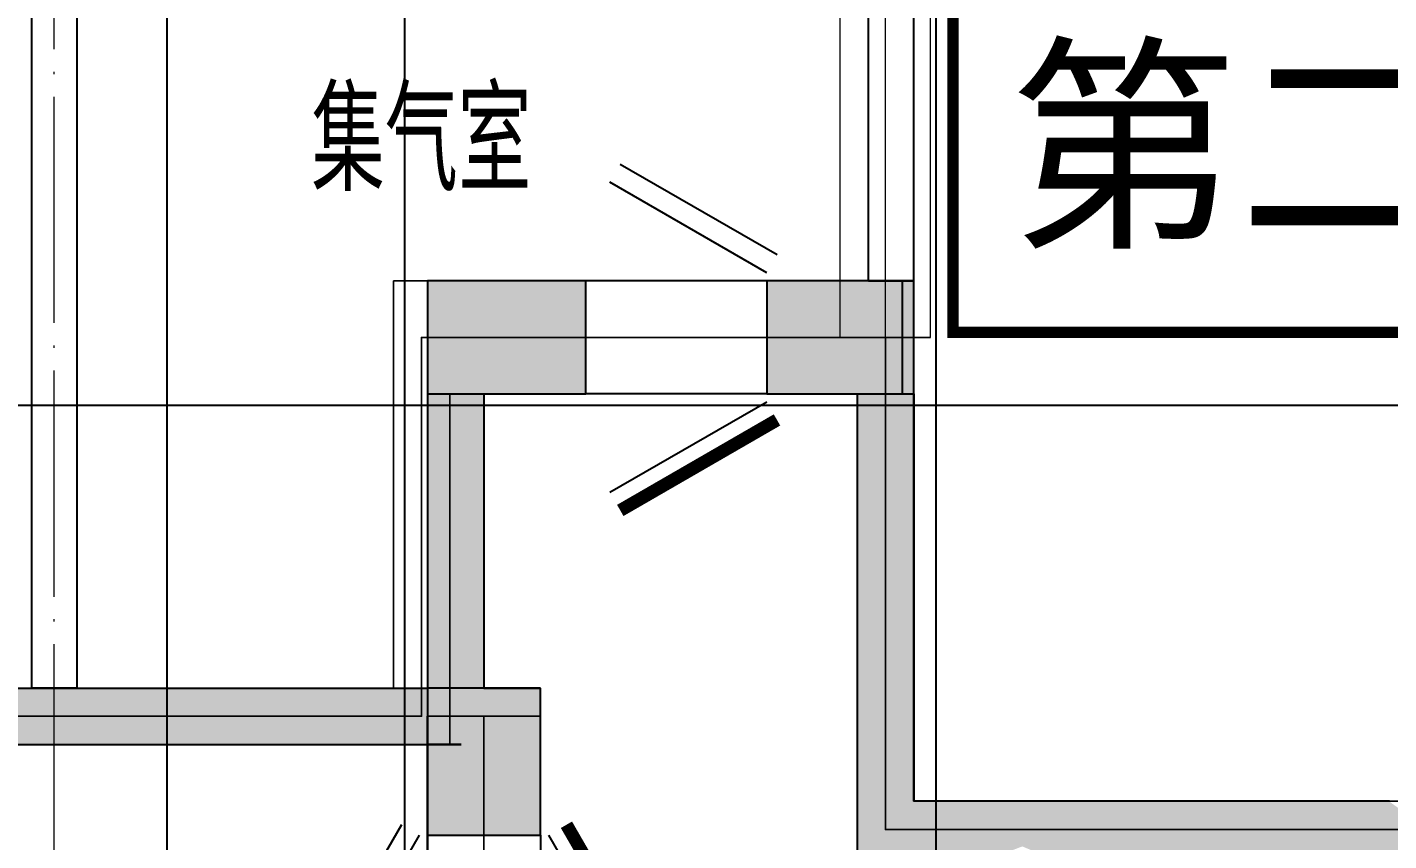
# Model space of a CAD drawing. Extents: x 369444 to 684549, y -549309 to 575337.
# Drawn here: x 559906 to 565925, y 460782 to 464378 of the extents above; entities that cross this region are included whole.
import ezdxf

# ---------------------------------------------------------------- set-up
doc = ezdxf.new("R2010")
doc.units = 0
doc.header["$LTSCALE"] = 1000
doc.header["$MEASUREMENT"] = 0
doc.linetypes.add('DOTE', pattern=[2.42, 2, -0.2, 0.02, -0.2])
for name, color, linetype, lineweight, true_color in [('-1-0-1', 7, 'Continuous', 0, 0xc0c0c0), ('-1-1-2', 7, 'Continuous', 0, 0xc0c0c0), ('-2-0-1', 1, 'Continuous', 0, 0xff0000), ('-2-1-2', 9, 'Continuous', 0, 0x808080), ('1-6-1', 7, 'Continuous', 0, 0x55ff55), ('1-6-2', 7, 'Continuous', 0, 0x55ff55), ('12-6-1', 4, 'Continuous', 0, 0x00ffff), ('12-6-2', 4, 'Continuous', 0, 0x00ffff)]:
    doc.layers.add(name, color=color, linetype=linetype, lineweight=lineweight, true_color=true_color)
for name, color, linetype in [('A-WALL-HATCH', 8, 'Continuous'), ('COLUMN', 9, 'Continuous'), ('DOTE', 1, 'Continuous'), ('PUB_HATCH', 8, 'Continuous'), ('WALL', 9, 'Continuous'), ('WINDOW', 4, 'Continuous'), ('防火分区线', 7, 'Continuous')]:
    doc.layers.add(name, color=color, linetype=linetype)
doc.layers.add('DOTE2', color=122, linetype='DOTE', lineweight=9)
doc.styles.add('-黑体', font='simhei.ttf')
doc.styles.add('_TCH_DIM', font='SIMPLEX', dxfattribs={"bigfont": 'GBCBIG'})

# ---------------------------------------------------------------- blocks, each defined once
blk = doc.blocks.new('$DorLib2D$00000196')
at = {"color": 0}
for p, q in [((-0.5, 0.3571), (0.366, 0.8571)), ((-0.5, -0.3571), (0.366, -0.8571)), ((-0.5571, -0.4561), (0.3089, -0.9561))]:
    blk.add_line(p, q, dxfattribs=at)
at = {"color": 0, "const_width": 0.0714}
blk.add_lwpolyline([(-0.5571, 0.4561), (0.3089, 0.9561)], dxfattribs=at)

msp = doc.modelspace()

# ---------------------------------------------------------------- hatches: boundary and pattern name
at = {"layer": 'A-WALL-HATCH'}
for points in [[(561674.6, 462757), (562374.6, 462757), (562374.6, 463257), (561674.6, 463257)], [(563174.6, 462757), (563824.6, 462757), (563824.6, 463257), (563174.6, 463257)], [(561674.6, 460807), (562174.6, 460807), (562174.6, 461457), (561674.6, 461457)]]:
    msp.add_hatch(color=256, dxfattribs=at).paths.add_polyline_path(points)
at = {"layer": 'PUB_HATCH'}
for points in [[(561924.6, 462757), (561674.6, 463257), (561674.6, 461457), (561807.9, 461373.6), (561924.6, 461457)], [(561924.6, 462757), (562374.6, 462757), (562374.6, 463257), (561674.6, 463257)], [(563724.6, 463257), (563174.6, 463257), (563174.6, 462757), (563574.6, 462757), (563704.6, 462857)], [(563774.6, 463257), (563724.6, 463257), (563704.6, 462857), (563824.6, 462757), (563774.6, 462757)], [(563704.6, 462857), (563574.6, 462757), (563574.6, 460707), (563824.6, 460957), (563824.6, 462757)], [(559474.6, 461457), (559724.6, 461207), (561824.6, 461207), (561807.9, 461373.6), (561674.6, 461457)], [(561674.6, 461207), (561674.6, 460807), (562174.6, 460807), (562174.6, 461457)], [(561807.9, 461373.6), (561824.6, 461207), (561674.6, 461207), (562174.6, 461457), (561924.6, 461457)], [(564304.6, 460757), (564324.6, 460957), (563824.6, 460957), (563574.6, 460707), (564174.6, 460707)], [(566204.6, 460757), (565924.6, 460957), (564324.6, 460957), (564304.6, 460757), (564424.6, 460707), (565924.6, 460707)]]:
    msp.add_hatch(color=256, dxfattribs=at).paths.add_polyline_path(points)

# ---------------------------------------------------------------- linework, layer by layer
at = {"layer": '-1-0-1', "color": 0}
for p in [(561649.3, 463007.2, -3600), (563699.3, 463007.2, -3600), (561649.3, 461332.2, -3600), (561924.3, 461332.2, -3600), (563699.3, 460832.2, -3600)]:
    msp.add_point(p, dxfattribs=at)
at = {"layer": '-1-1-2', "color": 0}
for p, q in [((561649.3, 463007.2, -3600), (561649.3, 463007.2)), ((563699.3, 463007.2, -3600), (563699.3, 463007.2)), ((561649.3, 461332.2, -3600), (561649.3, 461332.2)), ((561924.3, 461332.2, -3600), (561924.3, 461332.2)), ((563699.3, 460832.2, -3600), (563699.3, 460832.2))]:
    msp.add_line(p, q, dxfattribs=at)
at = {"layer": '-2-0-1', "color": 0}
for p, q in [((563699.3, 463007.2, -3600), (563699.3, 467406.9, -3600)), ((561649.3, 461332.2, -3600), (561649.3, 463007.2, -3600)), ((561649.3, 463007.2, -3600), (563699.3, 463007.2, -3600)), ((563699.3, 460832.2, -3600), (563699.3, 463007.2, -3600)), ((559599.3, 461332.2, -3600), (561649.3, 461332.2, -3600)), ((561924.3, 459432.2, -3600), (561924.3, 461332.2, -3600)), ((563699.3, 460832.2, -3600), (566274.3, 460832.2, -3600))]:
    msp.add_line(p, q, dxfattribs=at)
at = {"layer": '-2-1-2', "color": 0}
for p, q in [((563699.3, 463007.2), (563699.3, 467406.9)), ((561649.3, 461332.2), (561649.3, 463007.2)), ((561649.3, 463007.2), (563699.3, 463007.2)), ((563699.3, 460832.2), (563699.3, 463007.2)), ((559599.3, 461332.2), (561649.3, 461332.2)), ((561924.3, 459432.2), (561924.3, 461332.2)), ((563699.3, 460832.2), (566274.3, 460832.2))]:
    msp.add_line(p, q, dxfattribs=at)
at = {"layer": '1-6-1', "color": 0}
for p, q in [((561524.3, 463257.2, -8700), (561524.3, 463257.2, -5100)), ((563824.3, 463257.2, -8700), (561524.3, 463257.2, -8700)), ((561524.3, 463257.2, -5100), (563824.3, 463257.2, -5100)), ((561524.3, 463257.2, -8700), (561524.3, 461457.2, -8700)), ((561524.3, 463257.2, -5100), (561524.3, 463257.2, -8700)), ((561524.3, 461457.2, -5100), (561524.3, 463257.2, -5100)), ((563824.3, 463257.2), (563824.3, 460957.2)), ((563824.3, 463257.2, -3600), (563824.3, 463257.2)), ((563824.3, 460957.2, -3600), (563824.3, 463257.2, -3600)), ((563824.3, 463257.2, -5100), (563824.3, 463257.2, -8700)), ((561774.3, 462757.2, -5100), (561774.3, 462757.2, -8700)), ((563574.3, 462757.2, -5100), (561774.3, 462757.2, -5100)), ((561774.3, 462757.2, -8700), (563574.3, 462757.2, -8700)), ((561774.3, 462757.2, -5100), (561774.3, 461207.2, -5100)), ((561774.3, 462757.2, -8700), (561774.3, 462757.2, -5100)), ((561774.3, 461207.2, -8700), (561774.3, 462757.2, -8700)), ((563574.3, 462757.2, -3600), (563574.3, 460707.2, -3600)), ((563574.3, 462757.2), (563574.3, 462757.2, -3600)), ((563574.3, 460707.2), (563574.3, 462757.2)), ((563574.3, 462757.2, -8700), (563574.3, 462757.2, -5100)), ((561524.3, 461457.2, -8700), (559474.3, 461457.2, -8700)), ((559474.3, 461457.2, -5100), (561524.3, 461457.2, -5100)), ((561524.3, 461457.2, -8700), (561524.3, 461457.2, -5100)), ((561524.3, 461457.2, -5100), (561524.3, 461457.2, -8700)), ((561674.3, 461332.2, -8700), (561674.3, 459307.2, -8700)), ((561674.3, 461332.2, -5100), (561674.3, 461332.2, -8700)), ((561674.3, 459307.2, -5100), (561674.3, 461332.2, -5100)), ((561674.3, 461332.2, -8700), (561674.3, 461332.2, -5100)), ((562174.3, 461332.2, -8700), (561674.3, 461332.2, -8700)), ((561674.3, 461332.2, -5100), (562174.3, 461332.2, -5100)), ((562174.3, 461332.2, -5100), (562174.3, 459557.2, -5100)), ((562174.3, 461332.2, -8700), (562174.3, 461332.2, -5100)), ((562174.3, 459557.2, -8700), (562174.3, 461332.2, -8700)), ((562174.3, 461332.2, -5100), (562174.3, 461332.2, -8700)), ((561774.3, 461207.2, -5100), (559724.3, 461207.2, -5100)), ((559724.3, 461207.2, -8700), (561774.3, 461207.2, -8700)), ((561774.3, 461207.2, -5100), (561774.3, 461207.2, -8700)), ((561774.3, 461207.2, -8700), (561774.3, 461207.2, -5100)), ((563824.3, 460957.2, -3600), (563824.3, 460957.2)), ((566274.3, 460957.2, -3600), (563824.3, 460957.2, -3600)), ((563824.3, 460957.2), (566274.3, 460957.2)), ((563824.3, 460957.2), (563824.3, 460957.2, -3600))]:
    msp.add_line(p, q, dxfattribs=at)
at = {"layer": '1-6-2', "color": 0}
for p, q in [((561649.3, 463007.2, -5100), (561649.3, 463007.2, -8700)), ((563699.3, 463007.2, -5100), (561649.3, 463007.2, -5100)), ((561649.3, 463007.2, -8700), (563699.3, 463007.2, -8700)), ((561649.3, 463007.2, -5100), (561649.3, 461332.2, -5100)), ((561649.3, 463007.2, -8700), (561649.3, 463007.2, -5100)), ((561649.3, 461332.2, -8700), (561649.3, 463007.2, -8700)), ((563699.3, 463007.2), (563699.3, 460832.2)), ((563699.3, 463007.2, -3600), (563699.3, 463007.2)), ((563699.3, 460832.2, -3600), (563699.3, 463007.2, -3600)), ((563699.3, 463007.2, -8700), (563699.3, 463007.2, -5100)), ((561649.3, 461332.2, -5100), (559599.3, 461332.2, -5100)), ((559599.3, 461332.2, -8700), (561649.3, 461332.2, -8700)), ((561649.3, 461332.2, -5100), (561649.3, 461332.2, -8700)), ((561649.3, 461332.2, -8700), (561649.3, 461332.2, -5100)), ((561924.3, 461332.2, -5100), (561924.3, 459432.2, -5100)), ((561924.3, 461332.2, -8700), (561924.3, 461332.2, -5100)), ((561924.3, 459432.2, -8700), (561924.3, 461332.2, -8700)), ((563699.3, 460832.2), (563699.3, 460832.2, -3600)), ((566274.3, 460832.2), (563699.3, 460832.2)), ((563699.3, 460832.2, -3600), (566274.3, 460832.2, -3600)), ((563699.3, 460832.2), (563699.3, 460832.2, -3600))]:
    msp.add_line(p, q, dxfattribs=at)
at = {"layer": '12-6-1', "color": 0}
for p, q in [((563499.3, 463007.2), (563499.3, 467406.9)), ((563499.3, 463007.2, -600), (563499.3, 467406.9, -600)), ((563899.3, 463007.2), (563899.3, 467406.9)), ((563899.3, 463007.2, -600), (563899.3, 467406.9, -600)), ((563499.3, 463007.2), (563899.3, 463007.2)), ((563499.3, 463007.2, -600), (563499.3, 463007.2)), ((563899.3, 463007.2, -600), (563499.3, 463007.2, -600)), ((563899.3, 463007.2), (563899.3, 463007.2, -600))]:
    msp.add_line(p, q, dxfattribs=at)
at = {"layer": '12-6-2', "color": 0}
msp.add_line((563699.3, 463007.2), (563699.3, 467406.9), dxfattribs=at)
at = {"layer": 'COLUMN', "color": 8}
for p, q in [((562374.6, 463257), (561674.6, 463257)), ((561674.6, 463257), (561674.6, 462757)), ((562374.6, 462757), (562374.6, 463257)), ((563824.6, 463257), (563174.6, 463257)), ((563174.6, 463257), (563174.6, 462757)), ((563824.6, 462757), (563824.6, 463257)), ((561674.6, 462757), (562374.6, 462757)), ((563174.6, 462757), (563824.6, 462757)), ((562174.6, 461457), (561674.6, 461457)), ((561674.6, 461457), (561674.6, 460807)), ((562174.6, 460807), (562174.6, 461457)), ((561674.6, 460807), (562174.6, 460807))]:
    msp.add_line(p, q, dxfattribs=at)
at = {"layer": 'DOTE', "color": 8}
for p, q in [((560524.5, 59364.2), (560524.5, 476704.8)), ((561574.5, 59364.2), (561574.5, 476704.8)), ((563924.5, 261807), (563924.5, 476704.8))]:
    msp.add_line(p, q, dxfattribs=at)
at = {"layer": 'DOTE', "color": 8, "lineweight": -2}
msp.add_line((377844.4, 462707), (624570.9, 462707), dxfattribs=at)
at = {"layer": 'DOTE2', "linetype": 'DOTE', "ltscale": 0.5}
msp.add_lwpolyline([(560024.5, 460650.9), (560024.5, 472183.1)], dxfattribs=at)
at = {"layer": 'WALL'}
for p, q in [((559924.6, 464757), (559924.6, 461457)), ((560124.6, 464557), (560124.6, 461457)), ((563624.6, 463257), (563624.6, 464557)), ((563824.6, 463257), (563824.6, 464557)), ((561674.6, 463257), (561674.6, 461457)), ((562374.6, 463257), (561674.6, 463257)), ((562374.6, 462757), (562374.6, 463257)), ((563724.6, 463257), (563174.6, 463257)), ((563174.6, 463257), (563174.6, 462757)), ((563624.6, 463257), (563824.6, 463257)), ((563774.6, 463257), (563724.6, 463257)), ((563774.6, 462757), (563774.6, 463257)), ((561924.6, 462757), (561924.6, 461457)), ((561924.6, 462757), (562374.6, 462757)), ((563174.6, 462757), (563574.6, 462757)), ((563574.6, 462757), (563574.6, 460707)), ((563774.6, 462757), (563824.6, 462757)), ((563824.6, 462757), (563824.6, 460957)), ((559474.6, 461457), (561674.6, 461457)), ((560124.6, 461457), (559924.6, 461457)), ((561924.6, 461457), (562174.6, 461457)), ((562174.6, 460807), (562174.6, 461457)), ((559724.6, 461207), (561824.6, 461207)), ((561674.6, 461207), (561674.6, 460807)), ((561824.6, 461207), (561674.6, 461207)), ((564324.6, 460957), (563824.6, 460957)), ((565924.6, 460957), (564324.6, 460957)), ((565927.2, 460957), (565924.6, 460957)), ((561674.6, 460807), (562174.6, 460807))]:
    msp.add_line(p, q, dxfattribs=at)
at = {"layer": 'WINDOW', "color": 0}
for p, q in [((563174.6, 463257, 0.1), (562374.6, 463257, 0.1)), ((563174.6, 462757, 0.1), (562374.6, 462757, 0.1)), ((561674.6, 460807, 0.1), (561674.6, 460007, 0.1)), ((562174.6, 460807, 0.1), (562174.6, 460007, 0.1))]:
    msp.add_line(p, q, dxfattribs=at)
at = {"layer": '防火分区线', "color": 3, "const_width": 50}
msp.add_lwpolyline([(573118.4, 464790.8), (563997.6, 464790.8), (563997.6, 463029.7), (573118.4, 463029.7)], close=True, dxfattribs=at)

# ---------------------------------------------------------------- block references
at = {"layer": 'WINDOW', "color": 0}
for p, xscale, yscale, zscale, rotation in [((562774.6, 463007), 799.9999999999999, 799.9999999999999, 799.9999999999999, 179.9999990653418), ((561924.6, 460407), 799.9999999999942, 799.9999999999942, 799.9999999999942, 269.9999990797207)]:
    msp.add_blockref('$DorLib2D$00000196', p, dxfattribs=dict(at, xscale=xscale, yscale=yscale, zscale=zscale, rotation=rotation))

# ---------------------------------------------------------------- texts
at = {"color": 2, "style": '_TCH_DIM'}
msp.add_text('集气室', height=450, rotation=0, dxfattribs=at).set_placement((561161.8, 463654, 0.1))
at = {"layer": '防火分区线', "style": '-黑体'}
msp.add_text('第二十三防火分区', height=746.84, dxfattribs=at).set_placement((564241.4, 463481.4))

doc.saveas('drawing.dxf')
